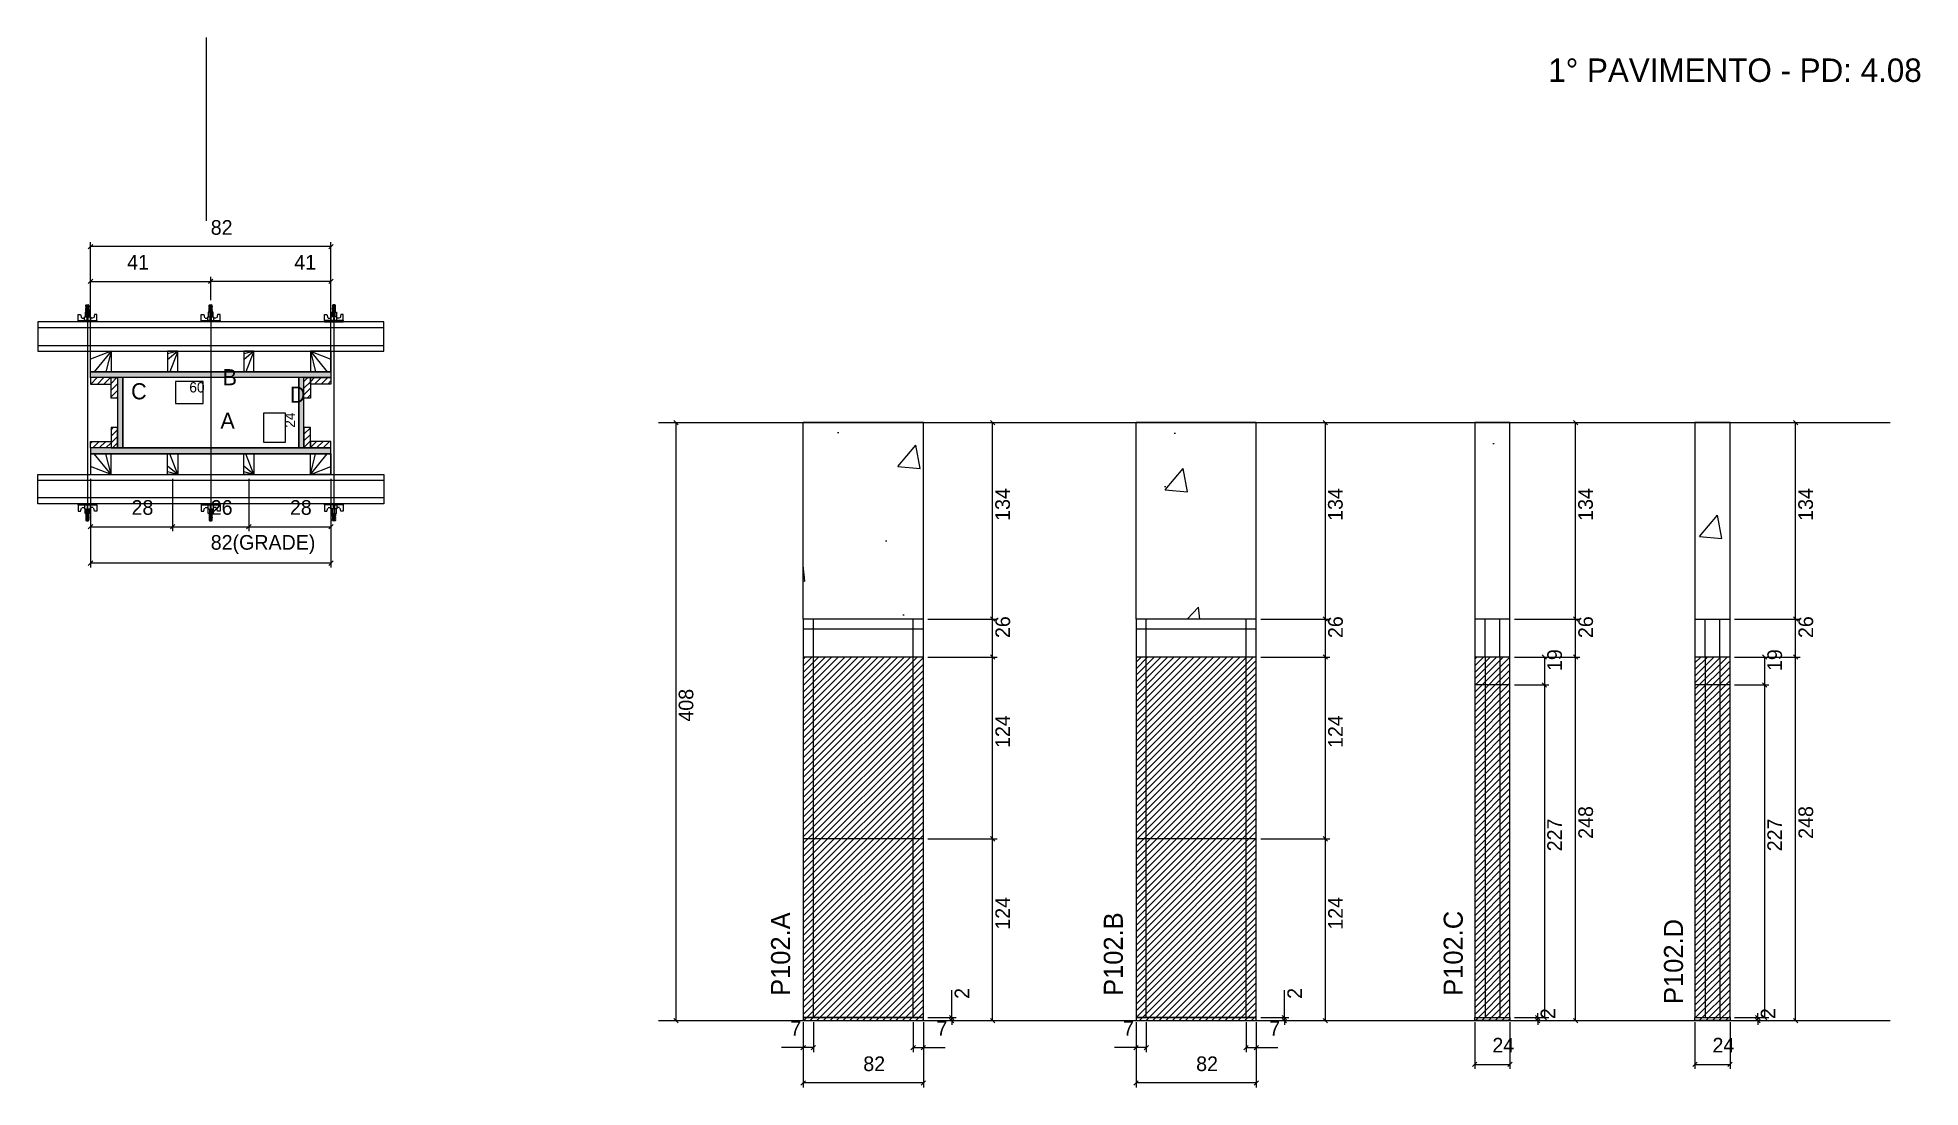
# Model space of a CAD drawing. Header units: metres. Extents: x 4721 to 6005, y 2872 to 3588.
import ezdxf

# ---------------------------------------------------------------- set-up
doc = ezdxf.new("R2010")
doc.units = ezdxf.units.M
for name, color, linetype in [('CHAPA', 7, 'Continuous'), ('COTA', 7, 'Continuous'), ('Hachura', 7, 'Continuous'), ('Madeira', 7, 'Continuous'), ('NOMENCLATURA', 7, 'Continuous'), ('Nível', 7, 'Continuous'), ('Painéis', 7, 'Continuous'), ('Perfil Metálico', 7, 'Continuous'), ('SARR_2.2x7', 7, 'Continuous'), ('SARRAFO', 7, 'Continuous'), ('Texto Seção', 7, 'Continuous'), ('TEXTO_GERAL', 7, 'Continuous')]:
    doc.layers.add(name, color=color, linetype=linetype)

msp = doc.modelspace()

# ---------------------------------------------------------------- hatches: boundary and pattern name
at = {"layer": 'COTA'}
h = msp.add_hatch(dxfattribs=at)
h.set_pattern_fill('AR-CONC')
h.paths.add_polyline_path([(5242.7, 3191.2), (5324.7, 3191.2), (5324.7, 3325.2), (5242.7, 3325.2), (5242.7, 3191.2)])
h = msp.add_hatch(dxfattribs=at)
h.set_pattern_fill('AR-CONC')
h.paths.add_polyline_path([(5469.7, 3191.2), (5551.7, 3191.2), (5551.7, 3325.2), (5469.7, 3325.2), (5469.7, 3191.2)])
h = msp.add_hatch(dxfattribs=at)
h.set_pattern_fill('AR-CONC')
h.paths.add_polyline_path([(5700.7, 3191.2), (5724.7, 3191.2), (5724.7, 3325.2), (5700.7, 3325.2), (5700.7, 3191.2)])
h = msp.add_hatch(dxfattribs=at)
h.set_pattern_fill('AR-CONC')
h.paths.add_polyline_path([(5850.8, 3191.2), (5874.8, 3191.2), (5874.8, 3325.2), (5850.8, 3325.2), (5850.8, 3191.2)])
at = {"layer": 'Hachura'}
h = msp.add_hatch(color=7, dxfattribs=at)
h.dxf.hatch_style = 1
h.paths.add_polyline_path([(4756.7, 3355.9), (4756.7, 3359.9), (4920.7, 3359.9), (4920.7, 3355.9), (4756.7, 3355.9)])
h = msp.add_hatch(color=7, dxfattribs=at)
h.dxf.hatch_style = 1
h.paths.add_polyline_path([(4756.7, 3355.9), (4756.7, 3359.9), (4920.7, 3359.9), (4920.7, 3355.9), (4756.7, 3355.9)])
h = msp.add_hatch(dxfattribs=at)
h.set_pattern_fill('ANSI31')
h.paths.add_polyline_path([(4770.7, 3355.9), (4770.7, 3351.5), (4756.7, 3351.5), (4756.7, 3355.9), (4770.7, 3355.9)])
h = msp.add_hatch(dxfattribs=at)
h.set_pattern_fill('ANSI31')
h.paths.add_polyline_path([(4775.1, 3355.9), (4770.7, 3355.9), (4770.7, 3341.9), (4775.1, 3341.9), (4775.1, 3355.9)])
h = msp.add_hatch(color=7, dxfattribs=at)
h.dxf.hatch_style = 1
h.paths.add_polyline_path([(4778.7, 3355.9), (4775.1, 3355.9), (4775.1, 3307.9), (4778.7, 3307.9), (4778.7, 3355.9)])
h = msp.add_hatch(color=7, dxfattribs=at)
h.dxf.hatch_style = 1
h.paths.add_polyline_path([(4778.7, 3355.9), (4775.1, 3355.9), (4775.1, 3307.9), (4778.7, 3307.9), (4778.7, 3355.9)])
h = msp.add_hatch(color=7, dxfattribs=at)
h.dxf.hatch_style = 1
h.paths.add_polyline_path([(4902.3, 3355.9), (4898.7, 3355.9), (4898.7, 3307.9), (4902.3, 3307.9), (4902.3, 3355.9)])
h = msp.add_hatch(color=7, dxfattribs=at)
h.dxf.hatch_style = 1
h.paths.add_polyline_path([(4902.3, 3355.9), (4898.7, 3355.9), (4898.7, 3307.9), (4902.3, 3307.9), (4902.3, 3355.9)])
h = msp.add_hatch(dxfattribs=at)
h.set_pattern_fill('ANSI31')
h.paths.add_polyline_path([(4906.7, 3355.9), (4902.3, 3355.9), (4902.3, 3341.9), (4906.7, 3341.9), (4906.7, 3355.9)])
h = msp.add_hatch(dxfattribs=at)
h.set_pattern_fill('ANSI31')
h.paths.add_polyline_path([(4906.7, 3355.9), (4906.7, 3351.5), (4920.7, 3351.5), (4920.7, 3355.9), (4906.7, 3355.9)])
h = msp.add_hatch(dxfattribs=at)
h.set_pattern_fill('ANSI31')
h.paths.add_polyline_path([(4775.1, 3307.9), (4770.7, 3307.9), (4770.7, 3321.9), (4775.1, 3321.9), (4775.1, 3307.9)])
h = msp.add_hatch(dxfattribs=at)
h.set_pattern_fill('ANSI31')
h.paths.add_polyline_path([(4906.7, 3307.9), (4902.3, 3307.9), (4902.3, 3321.9), (4906.7, 3321.9), (4906.7, 3307.9)])
h = msp.add_hatch(dxfattribs=at)
h.set_pattern_fill('ANSI31')
h.paths.add_polyline_path([(4770.7, 3307.9), (4770.7, 3312.3), (4756.7, 3312.3), (4756.7, 3307.9), (4770.7, 3307.9)])
h = msp.add_hatch(color=7, dxfattribs=at)
h.dxf.hatch_style = 1
h.paths.add_polyline_path([(4756.7, 3307.9), (4756.7, 3303.9), (4920.7, 3303.9), (4920.7, 3307.9), (4756.7, 3307.9)])
h = msp.add_hatch(color=7, dxfattribs=at)
h.dxf.hatch_style = 1
h.paths.add_polyline_path([(4756.7, 3307.9), (4756.7, 3303.9), (4920.7, 3303.9), (4920.7, 3307.9), (4756.7, 3307.9)])
h = msp.add_hatch(dxfattribs=at)
h.set_pattern_fill('ANSI31')
h.paths.add_polyline_path([(4906.7, 3307.9), (4906.7, 3312.3), (4920.7, 3312.3), (4920.7, 3307.9), (4906.7, 3307.9)])
h = msp.add_hatch(dxfattribs=at)
h.set_pattern_fill('ANSI31')
h.paths.add_polyline_path([(5324.7, 2917.2), (5324.7, 3165.2), (5242.7, 3165.2), (5242.7, 2917.2), (5324.7, 2917.2), (5324.7, 2917.2)])
h = msp.add_hatch(dxfattribs=at)
h.set_pattern_fill('ANSI31')
h.paths.add_polyline_path([(5551.7, 2917.2), (5551.7, 3165.2), (5469.7, 3165.2), (5469.7, 2917.2), (5551.7, 2917.2), (5551.7, 2917.2)])
h = msp.add_hatch(dxfattribs=at)
h.set_pattern_fill('ANSI31')
h.paths.add_polyline_path([(5724.7, 2917.2), (5724.7, 3165.2), (5700.7, 3165.2), (5700.7, 2917.2), (5724.7, 2917.2), (5724.7, 2917.2)])
h = msp.add_hatch(dxfattribs=at)
h.set_pattern_fill('ANSI31')
h.paths.add_polyline_path([(5874.8, 2917.2), (5874.8, 3165.2), (5850.8, 3165.2), (5850.8, 2917.2), (5874.8, 2917.2)])

# ---------------------------------------------------------------- linework, layer by layer
at = {"layer": 'CHAPA', "color": 1, "lineweight": 25}
for points in [[(4756.7, 3355.9), (4756.7, 3359.9), (4920.7, 3359.9), (4920.7, 3355.9)], [(4756.7, 3355.9), (4756.7, 3359.9), (4920.7, 3359.9), (4920.7, 3355.9)], [(4778.7, 3355.9), (4775.1, 3355.9), (4775.1, 3307.9), (4778.7, 3307.9)], [(4778.7, 3355.9), (4775.1, 3355.9), (4775.1, 3307.9), (4778.7, 3307.9)], [(4902.3, 3355.9), (4898.7, 3355.9), (4898.7, 3307.9), (4902.3, 3307.9)], [(4902.3, 3355.9), (4898.7, 3355.9), (4898.7, 3307.9), (4902.3, 3307.9)], [(4756.7, 3307.9), (4756.7, 3303.9), (4920.7, 3303.9), (4920.7, 3307.9)], [(4756.7, 3307.9), (4756.7, 3303.9), (4920.7, 3303.9), (4920.7, 3307.9)]]:
    msp.add_lwpolyline(points, close=True, dxfattribs=at)
at = {"layer": 'COTA', "color": 0, "lineweight": 25}
for p, q in [((4758.2, 3446.8), (4755.2, 3443.8)), ((4919.2, 3443.8), (4922.2, 3446.8)), ((4758.2, 3423.1), (4755.2, 3420.1)), ((4840.2, 3423.1), (4837.2, 3420.1)), ((4837.2, 3420.1), (4840.2, 3423.1)), ((4919.2, 3420.1), (4922.2, 3423.1)), ((5157.5, 3323.7), (5154.5, 3326.7)), ((5373.4, 3323.7), (5370.4, 3326.7)), ((5600.3, 3323.7), (5597.3, 3326.7)), ((5770.9, 3323.7), (5767.9, 3326.7)), ((5921, 3323.7), (5918, 3326.7)), ((4758.2, 3255.7), (4755.2, 3252.7)), ((4811.2, 3252.7), (4814.2, 3255.7)), ((4814.2, 3255.7), (4811.2, 3252.7)), ((4863.2, 3252.7), (4866.2, 3255.7)), ((4866.2, 3255.7), (4863.2, 3252.7)), ((4919.2, 3252.7), (4922.2, 3255.7)), ((4758.2, 3230.8), (4755.2, 3227.8)), ((4919.2, 3227.8), (4922.2, 3230.8)), ((5370.4, 3192.7), (5373.4, 3189.7)), ((5373.4, 3189.7), (5370.4, 3192.7)), ((5597.3, 3192.7), (5600.3, 3189.7)), ((5600.3, 3189.7), (5597.3, 3192.7)), ((5767.9, 3192.7), (5770.9, 3189.7)), ((5770.9, 3189.7), (5767.9, 3192.7)), ((5918, 3192.7), (5921, 3189.7)), ((5921, 3189.7), (5918, 3192.7)), ((5373.4, 3163.7), (5370.4, 3166.7)), ((5370.4, 3166.7), (5373.4, 3163.7)), ((5600.3, 3163.7), (5597.3, 3166.7)), ((5597.3, 3166.7), (5600.3, 3163.7)), ((5749.7, 3163.7), (5746.7, 3166.7)), ((5770.9, 3163.7), (5767.9, 3166.7)), ((5767.9, 3166.7), (5770.9, 3163.7)), ((5899.8, 3163.7), (5896.8, 3166.7)), ((5921, 3163.7), (5918, 3166.7)), ((5918, 3166.7), (5921, 3163.7)), ((5746.7, 3147.7), (5749.7, 3144.7)), ((5749.7, 3144.7), (5746.7, 3147.7)), ((5896.8, 3147.7), (5899.8, 3144.7)), ((5899.8, 3144.7), (5896.8, 3147.7)), ((5373.4, 3039.7), (5370.4, 3042.7)), ((5370.4, 3042.7), (5373.4, 3039.7)), ((5600.3, 3039.7), (5597.3, 3042.7)), ((5597.3, 3042.7), (5600.3, 3039.7)), ((5154.5, 2918.7), (5157.5, 2915.7)), ((5342.5, 2920.7), (5345.5, 2917.7)), ((5345.5, 2915.7), (5342.5, 2918.7)), ((5370.4, 2918.7), (5373.4, 2915.7)), ((5569.4, 2920.7), (5572.4, 2917.7)), ((5572.4, 2915.7), (5569.4, 2918.7)), ((5597.3, 2918.7), (5600.3, 2915.7)), ((5742.1, 2920.7), (5745.1, 2917.7)), ((5745.1, 2915.7), (5742.1, 2918.7)), ((5746.7, 2920.7), (5749.7, 2917.7)), ((5767.9, 2918.7), (5770.9, 2915.7)), ((5892.2, 2920.7), (5895.2, 2917.7)), ((5895.2, 2915.7), (5892.2, 2918.7)), ((5896.8, 2920.7), (5899.8, 2917.7)), ((5918, 2918.7), (5921, 2915.7)), ((5244.2, 2900.2), (5241.2, 2897.2)), ((5248.2, 2897.2), (5251.2, 2900.2)), ((5319.2, 2900.2), (5316.2, 2897.2)), ((5323.2, 2897.2), (5326.2, 2900.2)), ((5471.2, 2900.2), (5468.2, 2897.2)), ((5475.2, 2897.2), (5478.2, 2900.2)), ((5546.2, 2900.2), (5543.2, 2897.2)), ((5550.2, 2897.2), (5553.2, 2900.2)), ((5702.2, 2888.8), (5699.2, 2885.8)), ((5723.2, 2885.8), (5726.2, 2888.8)), ((5852.3, 2888.8), (5849.3, 2885.8)), ((5873.3, 2885.8), (5876.3, 2888.8)), ((5244.2, 2876.1), (5241.2, 2873.1)), ((5323.2, 2873.1), (5326.2, 2876.1)), ((5471.2, 2876.1), (5468.2, 2873.1)), ((5550.2, 2873.1), (5553.2, 2876.1))]:
    msp.add_line(p, q, dxfattribs=at)
at = {"layer": 'COTA', "color": 241, "lineweight": 25}
for p, q in [((4756.7, 3362.9), (4756.7, 3448.3)), ((4920.7, 3445.3), (4756.7, 3445.3)), ((4920.7, 3362.9), (4920.7, 3448.3)), ((4756.7, 3396.9), (4756.7, 3424.6)), ((4756.7, 3421.6), (4838.7, 3421.6)), ((4838.7, 3408.7), (4838.7, 3424.6)), ((4838.7, 3408.7), (4838.7, 3424.6)), ((4920.7, 3421.6), (4838.7, 3421.6)), ((4920.7, 3396.9), (4920.7, 3424.6)), ((5324.7, 3325.2), (5242.7, 3325.2)), ((5242.7, 3191.2), (5242.7, 3325.2)), ((5324.7, 3191.2), (5324.7, 3325.2)), ((5551.7, 3325.2), (5469.7, 3325.2)), ((5469.7, 3191.2), (5469.7, 3325.2)), ((5551.7, 3191.2), (5551.7, 3325.2)), ((4756.7, 3286.9), (4756.7, 3226.3)), ((4756.7, 3286.9), (4756.7, 3251.2)), ((4812.7, 3286.9), (4812.7, 3251.2)), ((4812.7, 3286.9), (4812.7, 3251.2)), ((4864.7, 3286.9), (4864.7, 3251.2)), ((4864.7, 3286.9), (4864.7, 3251.2)), ((4920.7, 3286.9), (4920.7, 3226.3)), ((4920.7, 3286.9), (4920.7, 3251.2)), ((4756.7, 3254.2), (4812.7, 3254.2)), ((4812.7, 3254.2), (4864.7, 3254.2)), ((4864.7, 3254.2), (4920.7, 3254.2)), ((4920.7, 3229.3), (4756.7, 3229.3))]:
    msp.add_line(p, q, dxfattribs=at)
at = {"layer": 'COTA', "color": 180, "lineweight": 25}
for p, q in [((4833.6, 3353.3), (4814.6, 3353.3)), ((4814.6, 3353.3), (4814.6, 3338.3)), ((4833.6, 3338.3), (4833.6, 3353.3)), ((4814.6, 3338.3), (4833.6, 3338.3)), ((4889.7, 3331.6), (4874.7, 3331.6)), ((4874.7, 3331.6), (4874.7, 3311.9)), ((4889.7, 3311.9), (4889.7, 3331.6)), ((4874.7, 3311.9), (4889.7, 3311.9))]:
    msp.add_line(p, q, dxfattribs=at)
at = {"layer": 'COTA', "color": 4, "lineweight": 25}
for p, q in [((5147.1, 3325.2), (5159, 3325.2)), ((5156, 2917.2), (5156, 3325.2)), ((5327.7, 3325.2), (5374.9, 3325.2)), ((5371.9, 3191.2), (5371.9, 3325.2)), ((5554.7, 3325.2), (5601.8, 3325.2)), ((5598.8, 3191.2), (5598.8, 3325.2)), ((5727.7, 3325.2), (5772.4, 3325.2)), ((5769.4, 3191.2), (5769.4, 3325.2)), ((5877.8, 3325.2), (5922.5, 3325.2)), ((5919.5, 3191.2), (5919.5, 3325.2)), ((5327.7, 3191.2), (5374.9, 3191.2)), ((5327.7, 3191.2), (5374.9, 3191.2)), ((5371.9, 3165.2), (5371.9, 3191.2)), ((5554.7, 3191.2), (5601.8, 3191.2)), ((5554.7, 3191.2), (5601.8, 3191.2)), ((5598.8, 3165.2), (5598.8, 3191.2)), ((5727.7, 3191.2), (5772.4, 3191.2)), ((5727.7, 3191.2), (5772.4, 3191.2)), ((5769.4, 3165.2), (5769.4, 3191.2)), ((5877.8, 3191.2), (5922.5, 3191.2)), ((5877.8, 3191.2), (5922.5, 3191.2)), ((5919.5, 3165.2), (5919.5, 3191.2)), ((5327.7, 3165.2), (5374.9, 3165.2)), ((5327.7, 3165.2), (5374.9, 3165.2)), ((5371.9, 3041.2), (5371.9, 3165.2)), ((5554.7, 3165.2), (5601.8, 3165.2)), ((5554.7, 3165.2), (5601.8, 3165.2)), ((5598.8, 3041.2), (5598.8, 3165.2)), ((5727.7, 3165.2), (5772.4, 3165.2)), ((5727.7, 3165.2), (5751.2, 3165.2)), ((5727.7, 3165.2), (5772.4, 3165.2)), ((5748.2, 3165.2), (5748.2, 3146.2)), ((5769.4, 2917.2), (5769.4, 3165.2)), ((5877.8, 3165.2), (5922.5, 3165.2)), ((5877.8, 3165.2), (5901.3, 3165.2)), ((5877.8, 3165.2), (5922.5, 3165.2)), ((5898.3, 3165.2), (5898.3, 3146.2)), ((5919.5, 2917.2), (5919.5, 3165.2)), ((5727.7, 3146.2), (5751.2, 3146.2)), ((5727.7, 3146.2), (5751.2, 3146.2)), ((5748.2, 3146.2), (5748.2, 2919.2)), ((5877.8, 3146.2), (5901.3, 3146.2)), ((5877.8, 3146.2), (5901.3, 3146.2)), ((5898.3, 3146.2), (5898.3, 2919.2)), ((5327.7, 3041.2), (5374.9, 3041.2)), ((5327.7, 3041.2), (5374.9, 3041.2)), ((5371.9, 2917.2), (5371.9, 3041.2)), ((5554.7, 3041.2), (5601.8, 3041.2)), ((5554.7, 3041.2), (5601.8, 3041.2)), ((5598.8, 2917.2), (5598.8, 3041.2)), ((5344, 2919.2), (5344, 2938)), ((5570.9, 2919.2), (5570.9, 2938)), ((5147.1, 2917.2), (5159, 2917.2)), ((5242.7, 2916.2), (5242.7, 2871.6)), ((5249.7, 2916.2), (5249.7, 2895.7)), ((5317.7, 2916.2), (5317.7, 2895.7)), ((5324.7, 2916.2), (5324.7, 2871.6)), ((5327.7, 2919.2), (5347, 2919.2)), ((5327.7, 2917.2), (5347, 2917.2)), ((5327.7, 2917.2), (5374.9, 2917.2)), ((5344, 2917.2), (5344, 2919.2)), ((5344, 2917.2), (5344, 2914.2)), ((5469.7, 2916.2), (5469.7, 2871.6)), ((5476.7, 2916.2), (5476.7, 2895.7)), ((5544.7, 2916.2), (5544.7, 2895.7)), ((5551.7, 2916.2), (5551.7, 2871.6)), ((5554.7, 2919.2), (5573.9, 2919.2)), ((5554.7, 2917.2), (5573.9, 2917.2)), ((5554.7, 2917.2), (5601.8, 2917.2)), ((5570.9, 2917.2), (5570.9, 2919.2)), ((5570.9, 2917.2), (5570.9, 2914.2)), ((5700.7, 2916.2), (5700.7, 2884.3)), ((5724.7, 2916.2), (5724.7, 2884.3)), ((5727.7, 2919.2), (5746.6, 2919.2)), ((5727.7, 2919.2), (5751.2, 2919.2)), ((5727.7, 2917.2), (5746.6, 2917.2)), ((5727.7, 2917.2), (5772.4, 2917.2)), ((5743.6, 2919.2), (5743.6, 2922.2)), ((5743.6, 2917.2), (5743.6, 2919.2)), ((5743.6, 2917.2), (5743.6, 2914.2)), ((5850.8, 2916.2), (5850.8, 2884.3)), ((5874.8, 2916.2), (5874.8, 2884.3)), ((5877.8, 2919.2), (5896.7, 2919.2)), ((5877.8, 2919.2), (5901.3, 2919.2)), ((5877.8, 2917.2), (5896.7, 2917.2)), ((5877.8, 2917.2), (5922.5, 2917.2)), ((5893.7, 2919.2), (5893.7, 2922.2)), ((5893.7, 2917.2), (5893.7, 2919.2)), ((5893.7, 2917.2), (5893.7, 2914.2)), ((5242.7, 2914.2), (5242.7, 2895.7)), ((5324.7, 2914.2), (5324.7, 2895.7)), ((5469.7, 2914.2), (5469.7, 2895.7)), ((5551.7, 2914.2), (5551.7, 2895.7)), ((5242.7, 2898.7), (5228, 2898.7)), ((5249.7, 2898.7), (5242.7, 2898.7)), ((5317.7, 2898.7), (5324.7, 2898.7)), ((5324.7, 2898.7), (5339.5, 2898.7)), ((5469.7, 2898.7), (5454.9, 2898.7)), ((5476.7, 2898.7), (5469.7, 2898.7)), ((5544.7, 2898.7), (5551.7, 2898.7)), ((5551.7, 2898.7), (5566.4, 2898.7)), ((5700.7, 2887.3), (5724.7, 2887.3)), ((5850.8, 2887.3), (5874.8, 2887.3)), ((5324.7, 2874.6), (5242.7, 2874.6)), ((5551.7, 2874.6), (5469.7, 2874.6))]:
    msp.add_line(p, q, dxfattribs=at)
at = {"layer": 'COTA', "color": 241, "lineweight": 25}
for points in [[(5724.7, 3191.2), (5724.7, 3325.2), (5700.7, 3325.2), (5700.7, 3191.2)], [(5874.8, 3191.2), (5874.8, 3325.2), (5850.8, 3325.2), (5850.8, 3191.2)]]:
    msp.add_lwpolyline(points, dxfattribs=at)
at = {"layer": 'Hachura', "color": 0, "lineweight": 9}
for p, q in [((4755.7, 3403.6), (4753.5, 3404.7)), ((4755.7, 3402.5), (4753.5, 3403.5)), ((4755.7, 3401.3), (4753.5, 3402.4)), ((4753.6, 3405.3), (4754, 3405.7)), ((4753.6, 3405), (4753.6, 3405.4)), ((4755.6, 3405.3), (4753.6, 3405.3)), ((4753.6, 3405), (4755.6, 3404.1)), ((4753.6, 3405), (4755.6, 3404.1)), ((4753.6, 3404.9), (4755.7, 3403.9)), ((4753.6, 3403.9), (4753.6, 3404.5)), ((4755.6, 3403.5), (4753.6, 3404.5)), ((4753.6, 3403.9), (4755.6, 3402.9)), ((4753.6, 3403.8), (4755.7, 3402.7)), ((4753.6, 3402.7), (4753.6, 3403.4)), ((4755.6, 3402.4), (4753.6, 3403.4)), ((4753.6, 3403.1), (4753.6, 3403.4)), ((4753.6, 3402.7), (4755.6, 3401.7)), ((4753.6, 3402.6), (4755.7, 3401.5)), ((4754, 3405.7), (4755.2, 3405.7)), ((4755.6, 3404.7), (4754.3, 3405.4)), ((4755.7, 3404.8), (4754.5, 3405.4)), ((4755.1, 3405.4), (4755.7, 3405)), ((4755.6, 3405.3), (4755.2, 3405.7)), ((4755.3, 3405.4), (4755.6, 3405.2)), ((4755.6, 3404.7), (4755.6, 3404.1)), ((4755.6, 3402.9), (4755.6, 3403.5)), ((4755.6, 3402.2), (4755.6, 3402.4)), ((4839.7, 3403.6), (4837.5, 3404.7)), ((4839.7, 3402.5), (4837.5, 3403.5)), ((4839.7, 3401.3), (4837.5, 3402.4)), ((4837.6, 3405.3), (4838, 3405.7)), ((4837.6, 3405), (4837.6, 3405.4)), ((4839.6, 3405.3), (4837.6, 3405.3)), ((4837.6, 3405), (4839.6, 3404.1)), ((4837.6, 3405), (4839.6, 3404.1)), ((4837.6, 3404.9), (4839.7, 3403.9)), ((4837.6, 3403.9), (4837.6, 3404.5)), ((4839.6, 3403.5), (4837.6, 3404.5)), ((4837.6, 3403.9), (4839.6, 3402.9)), ((4837.6, 3403.8), (4839.7, 3402.7)), ((4837.6, 3402.7), (4837.6, 3403.4)), ((4839.6, 3402.4), (4837.6, 3403.4)), ((4837.6, 3403.1), (4837.6, 3403.4)), ((4837.6, 3402.7), (4839.6, 3401.7)), ((4837.6, 3402.6), (4839.7, 3401.5)), ((4838, 3405.7), (4839.2, 3405.7)), ((4839.6, 3404.7), (4838.3, 3405.4)), ((4839.7, 3404.8), (4838.5, 3405.4)), ((4839.1, 3405.4), (4839.7, 3405)), ((4839.6, 3405.3), (4839.2, 3405.7)), ((4839.3, 3405.4), (4839.6, 3405.2)), ((4839.6, 3404.7), (4839.6, 3404.1)), ((4839.6, 3402.9), (4839.6, 3403.5)), ((4839.6, 3402.2), (4839.6, 3402.4)), ((4922.3, 3405.4), (4921.6, 3405)), ((4923.8, 3404.9), (4921.6, 3403.9)), ((4923.8, 3403.8), (4921.6, 3402.7)), ((4923.8, 3402.6), (4921.6, 3401.5)), ((4921.7, 3404.8), (4922.8, 3405.4)), ((4921.7, 3403.6), (4923.8, 3404.7)), ((4921.7, 3402.5), (4923.8, 3403.5)), ((4921.7, 3401.3), (4923.8, 3402.4)), ((4921.8, 3405.3), (4922.1, 3405.7)), ((4922, 3405.4), (4921.8, 3405.2)), ((4921.8, 3404.7), (4923.1, 3405.4)), ((4921.8, 3405.3), (4923.7, 3405.3)), ((4923.7, 3405), (4921.8, 3404.1)), ((4923.7, 3405), (4921.8, 3404.1)), ((4921.8, 3404.7), (4921.8, 3404.1)), ((4921.8, 3403.5), (4923.7, 3404.5)), ((4923.7, 3403.9), (4921.8, 3402.9)), ((4921.8, 3402.9), (4921.8, 3403.5)), ((4921.8, 3402.4), (4923.7, 3403.4)), ((4923.7, 3402.7), (4921.8, 3401.7)), ((4921.8, 3402.2), (4921.8, 3402.4)), ((4923.4, 3405.7), (4922.1, 3405.7)), ((4923.7, 3405.3), (4923.4, 3405.7)), ((4923.7, 3405), (4923.7, 3405.4)), ((4923.7, 3403.9), (4923.7, 3404.5)), ((4923.7, 3402.7), (4923.7, 3403.4)), ((4923.7, 3403.1), (4923.7, 3403.4)), ((4748.2, 3393.9), (4748.2, 3399)), ((4748.2, 3399), (4749.9, 3399)), ((4748.2, 3394.8), (4761.1, 3394.8)), ((4748.2, 3394.8), (4753.4, 3394.8)), ((4761.1, 3393.9), (4748.2, 3393.9)), ((4748.4, 3394.8), (4748.4, 3393.9)), ((4748.6, 3394.8), (4748.6, 3393.9)), ((4748.9, 3394.8), (4748.9, 3393.9)), ((4749.4, 3394.8), (4749.4, 3393.9)), ((4749.9, 3399), (4750.5, 3396.8)), ((4750.2, 3394.8), (4750.2, 3393.9)), ((4750.8, 3396.6), (4752.7, 3396.6)), ((4751.6, 3394.8), (4751.6, 3393.9)), ((4760.2, 3393.9), (4752.4, 3393.9)), ((4752.7, 3397.4), (4756.6, 3397.4)), ((4752.7, 3394.8), (4752.7, 3397.4)), ((4754.7, 3394.8), (4752.7, 3394.8)), ((4756.3, 3400.6), (4753, 3400.6)), ((4753, 3400.6), (4753, 3397.4)), ((4756.3, 3400.5), (4753, 3400.5)), ((4753.4, 3394.8), (4754, 3394.8)), ((4754.8, 3400.6), (4753.5, 3401.2)), ((4753.6, 3401.5), (4753.6, 3402.2)), ((4755.6, 3401.2), (4753.6, 3402.2)), ((4753.6, 3401.5), (4755.6, 3400.6)), ((4754.5, 3400.6), (4753.6, 3401)), ((4753.6, 3400.6), (4753.6, 3401)), ((4753.7, 3394.5), (4753.7, 3394.7)), ((4753.7, 3394), (4753.7, 3394.5)), ((4754, 3400.6), (4754, 3397.4)), ((4754.4, 3394.8), (4754.4, 3396.8)), ((4754.7, 3394.8), (4754.7, 3393.9)), ((4754.9, 3396.8), (4754.9, 3394.8)), ((4755.6, 3402.2), (4755.6, 3401.7)), ((4755.6, 3401.2), (4755.6, 3400.6)), ((4755.6, 3400.6), (4755.6, 3397.4)), ((4755.6, 3394.6), (4755.6, 3394.2)), ((4756.3, 3397.4), (4756.3, 3400.6)), ((4756.6, 3397.4), (4756.3, 3397.4)), ((4756.6, 3397.4), (4756.3, 3397.4)), ((4756.6, 3397.4), (4756.6, 3394.8)), ((4758.5, 3396.6), (4756.6, 3396.6)), ((4757.7, 3394.8), (4757.7, 3393.9)), ((4759.4, 3399), (4758.9, 3396.8)), ((4759.1, 3394.8), (4759.1, 3393.9)), ((4761.1, 3399), (4759.4, 3399)), ((4760, 3394.8), (4760, 3393.9)), ((4760.4, 3394.8), (4760.4, 3393.9)), ((4760.8, 3394.8), (4760.8, 3393.9)), ((4761, 3394.8), (4761, 3393.9)), ((4761.1, 3394.8), (4761.1, 3399)), ((4761.1, 3394.8), (4761.1, 3393.9)), ((4832.2, 3393.9), (4832.2, 3399)), ((4832.2, 3399), (4833.9, 3399)), ((4832.2, 3394.8), (4845.1, 3394.8)), ((4832.2, 3394.8), (4837.4, 3394.8)), ((4845.1, 3393.9), (4832.2, 3393.9)), ((4832.4, 3394.8), (4832.4, 3393.9)), ((4832.6, 3394.8), (4832.6, 3393.9)), ((4832.9, 3394.8), (4832.9, 3393.9)), ((4833.4, 3394.8), (4833.4, 3393.9)), ((4833.9, 3399), (4834.5, 3396.8)), ((4834.2, 3394.8), (4834.2, 3393.9)), ((4834.8, 3396.6), (4836.7, 3396.6)), ((4835.6, 3394.8), (4835.6, 3393.9)), ((4844.2, 3393.9), (4836.4, 3393.9)), ((4836.7, 3397.4), (4840.6, 3397.4)), ((4836.7, 3394.8), (4836.7, 3397.4)), ((4838.7, 3394.8), (4836.7, 3394.8)), ((4840.3, 3400.6), (4837, 3400.6)), ((4837, 3400.6), (4837, 3397.4)), ((4840.3, 3400.5), (4837, 3400.5)), ((4837.4, 3394.8), (4838, 3394.8)), ((4838.8, 3400.6), (4837.5, 3401.2)), ((4837.6, 3401.5), (4837.6, 3402.2)), ((4839.6, 3401.2), (4837.6, 3402.2)), ((4837.6, 3401.5), (4839.6, 3400.6)), ((4838.5, 3400.6), (4837.6, 3401)), ((4837.6, 3400.6), (4837.6, 3401)), ((4837.7, 3394.5), (4837.7, 3394.7)), ((4837.7, 3394), (4837.7, 3394.5)), ((4838, 3400.6), (4838, 3397.4)), ((4838.4, 3394.8), (4838.4, 3396.8)), ((4838.7, 3394.8), (4838.7, 3393.9)), ((4838.9, 3396.8), (4838.9, 3394.8)), ((4839.6, 3402.2), (4839.6, 3401.7)), ((4839.6, 3401.2), (4839.6, 3400.6)), ((4839.6, 3400.6), (4839.6, 3397.4)), ((4839.6, 3394.6), (4839.6, 3394.2)), ((4840.3, 3397.4), (4840.3, 3400.6)), ((4840.6, 3397.4), (4840.3, 3397.4)), ((4840.6, 3397.4), (4840.3, 3397.4)), ((4840.6, 3397.4), (4840.6, 3394.8)), ((4842.5, 3396.6), (4840.6, 3396.6)), ((4841.7, 3394.8), (4841.7, 3393.9)), ((4843.4, 3399), (4842.9, 3396.8)), ((4843.1, 3394.8), (4843.1, 3393.9)), ((4845.1, 3399), (4843.4, 3399)), ((4844, 3394.8), (4844, 3393.9)), ((4844.4, 3394.8), (4844.4, 3393.9)), ((4844.8, 3394.8), (4844.8, 3393.9)), ((4845, 3394.8), (4845, 3393.9)), ((4845.1, 3394.8), (4845.1, 3399)), ((4845.1, 3394.8), (4845.1, 3393.9)), ((4916.2, 3394.8), (4916.2, 3399)), ((4916.2, 3399), (4917.9, 3399)), ((4929.1, 3394.8), (4916.2, 3394.8)), ((4916.2, 3394.8), (4916.2, 3393.9)), ((4916.2, 3393.9), (4929.1, 3393.9)), ((4916.4, 3394.8), (4916.4, 3393.9)), ((4916.6, 3394.8), (4916.6, 3393.9)), ((4916.9, 3394.8), (4916.9, 3393.9)), ((4917.2, 3393.9), (4925, 3393.9)), ((4917.4, 3394.8), (4917.4, 3393.9)), ((4917.9, 3399), (4918.5, 3396.8)), ((4918.2, 3394.8), (4918.2, 3393.9)), ((4918.8, 3396.6), (4920.7, 3396.6)), ((4919.6, 3394.8), (4919.6, 3393.9)), ((4924.6, 3397.4), (4920.7, 3397.4)), ((4920.7, 3397.4), (4920.7, 3394.8)), ((4920.7, 3397.4), (4921, 3397.4)), ((4920.7, 3397.4), (4921, 3397.4)), ((4921, 3400.6), (4924.4, 3400.6)), ((4921, 3397.4), (4921, 3400.6)), ((4921, 3400.5), (4924.4, 3400.5)), ((4921.7, 3394.6), (4921.7, 3394.2)), ((4921.8, 3402.2), (4921.8, 3401.7)), ((4921.8, 3401.2), (4923.7, 3402.2)), ((4923.7, 3401.5), (4921.8, 3400.6)), ((4921.8, 3401.2), (4921.8, 3400.6)), ((4921.8, 3400.6), (4921.8, 3397.4)), ((4922.5, 3400.6), (4923.8, 3401.2)), ((4922.5, 3396.8), (4922.5, 3394.8)), ((4922.7, 3394.8), (4924.6, 3394.8)), ((4922.7, 3394.8), (4922.7, 3393.9)), ((4922.8, 3400.6), (4923.7, 3401)), ((4923, 3394.8), (4923, 3396.8)), ((4923.3, 3400.6), (4923.3, 3397.4)), ((4924, 3394.8), (4923.3, 3394.8)), ((4923.6, 3394.5), (4923.6, 3394.7)), ((4923.6, 3394), (4923.6, 3394.5)), ((4923.7, 3401.5), (4923.7, 3402.2)), ((4923.7, 3400.6), (4923.7, 3401)), ((4929.1, 3394.8), (4924, 3394.8)), ((4924.4, 3400.6), (4924.4, 3397.4)), ((4924.6, 3394.8), (4924.6, 3397.4)), ((4926.6, 3396.6), (4924.6, 3396.6)), ((4925.7, 3394.8), (4925.7, 3393.9)), ((4927.4, 3399), (4926.9, 3396.8)), ((4927.1, 3394.8), (4927.1, 3393.9)), ((4929.1, 3399), (4927.4, 3399)), ((4928, 3394.8), (4928, 3393.9)), ((4928.4, 3394.8), (4928.4, 3393.9)), ((4928.8, 3394.8), (4928.8, 3393.9)), ((4929, 3394.8), (4929, 3393.9)), ((4929.1, 3393.9), (4929.1, 3399)), ((4761.1, 3269.9), (4748.2, 3269.9)), ((4748.2, 3269.9), (4748.2, 3264.7)), ((4748.2, 3269), (4761.1, 3269)), ((4748.2, 3269), (4753.4, 3269)), ((4748.2, 3264.7), (4749.9, 3264.7)), ((4748.4, 3269), (4748.4, 3269.9)), ((4748.6, 3269), (4748.6, 3269.9)), ((4748.9, 3269), (4748.9, 3269.9)), ((4749.4, 3269), (4749.4, 3269.9)), ((4749.9, 3264.7), (4750.5, 3266.9)), ((4750.2, 3269), (4750.2, 3269.9)), ((4750.8, 3267.2), (4752.7, 3267.2)), ((4751.6, 3269), (4751.6, 3269.9)), ((4760.2, 3269.9), (4752.4, 3269.9)), ((4754.7, 3269), (4752.7, 3269)), ((4752.7, 3269), (4752.7, 3266.4)), ((4752.7, 3266.4), (4756.6, 3266.4)), ((4753, 3263.2), (4753, 3266.4)), ((4756.3, 3263.2), (4753, 3263.2)), ((4756.3, 3263.2), (4753, 3263.2)), ((4753.4, 3269), (4754, 3269)), ((4754.8, 3263.2), (4753.5, 3262.5)), ((4755.7, 3262.4), (4753.5, 3261.4)), ((4755.7, 3261.3), (4753.5, 3260.2)), ((4753.6, 3262.2), (4755.6, 3263.2)), ((4754.5, 3263.2), (4753.6, 3262.7)), ((4753.6, 3263.2), (4753.6, 3262.7)), ((4755.6, 3262.5), (4753.6, 3261.6)), ((4753.6, 3262.2), (4753.6, 3261.6)), ((4753.6, 3261.1), (4755.7, 3262.2)), ((4753.6, 3261), (4755.6, 3262)), ((4755.6, 3261.4), (4753.6, 3260.4)), ((4753.6, 3260), (4755.7, 3261.1)), ((4753.6, 3261), (4753.6, 3260.4)), ((4753.7, 3269.7), (4753.7, 3269.3)), ((4753.7, 3269.3), (4753.7, 3269.1)), ((4754, 3263.2), (4754, 3266.4)), ((4754.4, 3269), (4754.4, 3267)), ((4754.7, 3269), (4754.7, 3269.9)), ((4754.9, 3267), (4754.9, 3269)), ((4755.6, 3269.1), (4755.6, 3269.5)), ((4755.6, 3263.2), (4755.6, 3266.4)), ((4755.6, 3262.5), (4755.6, 3263.2)), ((4755.6, 3261.6), (4755.6, 3262)), ((4755.6, 3261.6), (4755.6, 3261.4)), ((4756.3, 3266.4), (4756.3, 3263.2)), ((4756.6, 3266.4), (4756.3, 3266.4)), ((4756.6, 3266.4), (4756.3, 3266.4)), ((4756.6, 3266.4), (4756.6, 3269)), ((4758.5, 3267.2), (4756.6, 3267.2)), ((4757.7, 3269), (4757.7, 3269.9)), ((4759.4, 3264.7), (4758.9, 3266.9)), ((4759.1, 3269), (4759.1, 3269.9)), ((4761.1, 3264.7), (4759.4, 3264.7)), ((4760, 3269), (4760, 3269.9)), ((4760.4, 3269), (4760.4, 3269.9)), ((4760.8, 3269), (4760.8, 3269.9)), ((4761, 3269), (4761, 3269.9)), ((4761.1, 3269), (4761.1, 3269.9)), ((4761.1, 3269), (4761.1, 3264.7)), ((4845.1, 3269.9), (4832.2, 3269.9)), ((4832.2, 3269.9), (4832.2, 3264.7)), ((4832.2, 3269), (4845.1, 3269)), ((4832.2, 3269), (4837.4, 3269)), ((4832.2, 3264.7), (4833.9, 3264.7)), ((4832.4, 3269), (4832.4, 3269.9)), ((4832.6, 3269), (4832.6, 3269.9)), ((4832.9, 3269), (4832.9, 3269.9)), ((4833.4, 3269), (4833.4, 3269.9)), ((4833.9, 3264.7), (4834.5, 3266.9)), ((4834.2, 3269), (4834.2, 3269.9)), ((4834.8, 3267.2), (4836.7, 3267.2)), ((4835.6, 3269), (4835.6, 3269.9)), ((4844.2, 3269.9), (4836.4, 3269.9)), ((4838.7, 3269), (4836.7, 3269)), ((4836.7, 3269), (4836.7, 3266.4)), ((4836.7, 3266.4), (4840.6, 3266.4)), ((4837, 3263.2), (4837, 3266.4)), ((4840.3, 3263.2), (4837, 3263.2)), ((4840.3, 3263.2), (4837, 3263.2)), ((4837.4, 3269), (4838, 3269)), ((4838.8, 3263.2), (4837.5, 3262.5)), ((4839.7, 3262.4), (4837.5, 3261.4)), ((4839.7, 3261.3), (4837.5, 3260.2)), ((4837.6, 3262.2), (4839.6, 3263.2)), ((4838.5, 3263.2), (4837.6, 3262.7)), ((4837.6, 3263.2), (4837.6, 3262.7)), ((4839.6, 3262.5), (4837.6, 3261.6)), ((4837.6, 3262.2), (4837.6, 3261.6)), ((4837.6, 3261.1), (4839.7, 3262.2)), ((4837.6, 3261), (4839.6, 3262)), ((4839.6, 3261.4), (4837.6, 3260.4)), ((4837.6, 3260), (4839.7, 3261.1)), ((4837.6, 3261), (4837.6, 3260.4)), ((4837.7, 3269.7), (4837.7, 3269.3)), ((4837.7, 3269.3), (4837.7, 3269.1)), ((4838, 3263.2), (4838, 3266.4)), ((4838.4, 3269), (4838.4, 3267)), ((4838.7, 3269), (4838.7, 3269.9)), ((4838.9, 3267), (4838.9, 3269)), ((4839.6, 3269.1), (4839.6, 3269.5)), ((4839.6, 3263.2), (4839.6, 3266.4)), ((4839.6, 3262.5), (4839.6, 3263.2)), ((4839.6, 3261.6), (4839.6, 3262)), ((4839.6, 3261.6), (4839.6, 3261.4)), ((4840.3, 3266.4), (4840.3, 3263.2)), ((4840.6, 3266.4), (4840.3, 3266.4)), ((4840.6, 3266.4), (4840.3, 3266.4)), ((4840.6, 3266.4), (4840.6, 3269)), ((4842.5, 3267.2), (4840.6, 3267.2)), ((4841.7, 3269), (4841.7, 3269.9)), ((4843.4, 3264.7), (4842.9, 3266.9)), ((4843.1, 3269), (4843.1, 3269.9)), ((4845.1, 3264.7), (4843.4, 3264.7)), ((4844, 3269), (4844, 3269.9)), ((4844.4, 3269), (4844.4, 3269.9)), ((4844.8, 3269), (4844.8, 3269.9)), ((4845, 3269), (4845, 3269.9)), ((4845.1, 3269), (4845.1, 3269.9)), ((4845.1, 3269), (4845.1, 3264.7)), ((4916.2, 3269.9), (4929.1, 3269.9)), ((4916.2, 3269), (4916.2, 3269.9)), ((4929.1, 3269), (4916.2, 3269)), ((4916.2, 3269), (4916.2, 3264.7)), ((4916.2, 3264.7), (4917.9, 3264.7)), ((4916.4, 3269), (4916.4, 3269.9)), ((4916.6, 3269), (4916.6, 3269.9)), ((4916.9, 3269), (4916.9, 3269.9)), ((4917.2, 3269.9), (4925, 3269.9)), ((4917.4, 3269), (4917.4, 3269.9)), ((4917.9, 3264.7), (4918.5, 3266.9)), ((4918.2, 3269), (4918.2, 3269.9)), ((4918.8, 3267.2), (4920.7, 3267.2)), ((4919.6, 3269), (4919.6, 3269.9)), ((4920.7, 3266.4), (4920.7, 3269)), ((4924.6, 3266.4), (4920.7, 3266.4)), ((4920.7, 3266.4), (4921, 3266.4)), ((4920.7, 3266.4), (4921, 3266.4)), ((4921, 3266.4), (4921, 3263.2)), ((4921, 3263.2), (4924.4, 3263.2)), ((4921, 3263.2), (4924.4, 3263.2)), ((4923.8, 3261.1), (4921.6, 3262.2)), ((4923.8, 3260), (4921.6, 3261.1)), ((4921.7, 3269.1), (4921.7, 3269.5)), ((4921.7, 3262.4), (4923.8, 3261.4)), ((4921.7, 3261.3), (4923.8, 3260.2)), ((4921.8, 3263.2), (4921.8, 3266.4)), ((4921.8, 3262.5), (4921.8, 3263.2)), ((4923.7, 3262.2), (4921.8, 3263.2)), ((4921.8, 3262.5), (4923.7, 3261.6)), ((4921.8, 3261.6), (4921.8, 3262)), ((4923.7, 3261), (4921.8, 3262)), ((4921.8, 3261.6), (4921.8, 3261.4)), ((4921.8, 3261.4), (4923.7, 3260.4)), ((4922.5, 3267), (4922.5, 3269)), ((4922.5, 3263.2), (4923.8, 3262.5)), ((4922.7, 3269), (4922.7, 3269.9)), ((4922.7, 3269), (4924.6, 3269)), ((4922.8, 3263.2), (4923.7, 3262.7)), ((4923, 3269), (4923, 3267)), ((4924, 3269), (4923.3, 3269)), ((4923.3, 3263.2), (4923.3, 3266.4)), ((4923.6, 3269.7), (4923.6, 3269.3)), ((4923.6, 3269.3), (4923.6, 3269.1)), ((4923.7, 3263.2), (4923.7, 3262.7)), ((4923.7, 3262.2), (4923.7, 3261.6)), ((4923.7, 3261), (4923.7, 3260.4)), ((4929.1, 3269), (4924, 3269)), ((4924.4, 3263.2), (4924.4, 3266.4)), ((4924.6, 3269), (4924.6, 3266.4)), ((4926.6, 3267.2), (4924.6, 3267.2)), ((4925.7, 3269), (4925.7, 3269.9)), ((4927.4, 3264.7), (4926.9, 3266.9)), ((4927.1, 3269), (4927.1, 3269.9)), ((4929.1, 3264.7), (4927.4, 3264.7)), ((4928, 3269), (4928, 3269.9)), ((4928.4, 3269), (4928.4, 3269.9)), ((4928.8, 3269), (4928.8, 3269.9)), ((4929, 3269), (4929, 3269.9)), ((4929.1, 3269.9), (4929.1, 3264.7)), ((4755.7, 3260.1), (4753.5, 3259)), ((4753.6, 3259.9), (4755.6, 3260.8)), ((4753.6, 3260.6), (4753.6, 3260.4)), ((4755.6, 3260.2), (4753.6, 3259.2)), ((4753.6, 3259.9), (4753.6, 3259.2)), ((4753.6, 3258.8), (4755.7, 3259.9)), ((4753.6, 3258.7), (4755.6, 3259.7)), ((4753.6, 3258.7), (4755.6, 3259.7)), ((4753.6, 3258.7), (4753.6, 3258.4)), ((4753.6, 3258.4), (4754, 3258.1)), ((4755.6, 3258.4), (4753.6, 3258.4)), ((4754, 3258.1), (4755.2, 3258.1)), ((4755.6, 3259), (4754.3, 3258.4)), ((4755.7, 3259), (4754.5, 3258.4)), ((4755.1, 3258.4), (4755.7, 3258.7)), ((4755.6, 3258.4), (4755.2, 3258.1)), ((4755.3, 3258.4), (4755.6, 3258.5)), ((4755.6, 3260.8), (4755.6, 3260.2)), ((4755.6, 3259), (4755.6, 3259.7)), ((4839.7, 3260.1), (4837.5, 3259)), ((4837.6, 3259.9), (4839.6, 3260.8)), ((4837.6, 3260.6), (4837.6, 3260.4)), ((4839.6, 3260.2), (4837.6, 3259.2)), ((4837.6, 3259.9), (4837.6, 3259.2)), ((4837.6, 3258.8), (4839.7, 3259.9)), ((4837.6, 3258.7), (4839.6, 3259.7)), ((4837.6, 3258.7), (4839.6, 3259.7)), ((4837.6, 3258.7), (4837.6, 3258.4)), ((4837.6, 3258.4), (4838, 3258.1)), ((4839.6, 3258.4), (4837.6, 3258.4)), ((4838, 3258.1), (4839.2, 3258.1)), ((4839.6, 3259), (4838.3, 3258.4)), ((4839.7, 3259), (4838.5, 3258.4)), ((4839.1, 3258.4), (4839.7, 3258.7)), ((4839.6, 3258.4), (4839.2, 3258.1)), ((4839.3, 3258.4), (4839.6, 3258.5)), ((4839.6, 3260.8), (4839.6, 3260.2)), ((4839.6, 3259), (4839.6, 3259.7)), ((4923.8, 3258.8), (4921.6, 3259.9)), ((4922.3, 3258.4), (4921.6, 3258.7)), ((4921.7, 3260.1), (4923.8, 3259)), ((4921.7, 3259), (4922.8, 3258.4)), ((4921.8, 3260.8), (4921.8, 3260.2)), ((4923.7, 3259.9), (4921.8, 3260.8)), ((4921.8, 3260.2), (4923.7, 3259.2)), ((4923.7, 3258.7), (4921.8, 3259.7)), ((4921.8, 3259), (4921.8, 3259.7)), ((4923.7, 3258.7), (4921.8, 3259.7)), ((4921.8, 3259), (4923.1, 3258.4)), ((4922, 3258.4), (4921.8, 3258.5)), ((4921.8, 3258.4), (4922.1, 3258.1)), ((4921.8, 3258.4), (4923.7, 3258.4)), ((4923.4, 3258.1), (4922.1, 3258.1)), ((4923.7, 3258.4), (4923.4, 3258.1)), ((4923.7, 3260.6), (4923.7, 3260.4)), ((4923.7, 3259.9), (4923.7, 3259.2)), ((4923.7, 3258.7), (4923.7, 3258.4))]:
    msp.add_line(p, q, dxfattribs=at)
at = {"layer": 'Hachura', "color": 251, "lineweight": 9}
for p, q in [((4754.7, 3404.7), (4754.7, 3262.9)), ((4838.7, 3404.7), (4838.7, 3262.9)), ((4922.7, 3404.7), (4922.7, 3262.9))]:
    msp.add_line(p, q, dxfattribs=at)
at = {"layer": 'Madeira', "color": 126, "lineweight": 18}
for p, q in [((4770.7, 3373.9), (4756.7, 3368.5)), ((4770.7, 3373.9), (4759.2, 3359.9)), ((4770.7, 3373.9), (4767.2, 3359.9)), ((4816.2, 3373.9), (4809.2, 3368.1)), ((4816.2, 3373.9), (4809.2, 3372.1)), ((4816.2, 3373.9), (4810.7, 3359.9)), ((4868.2, 3373.9), (4861.2, 3368.1)), ((4868.2, 3373.9), (4861.2, 3372.1)), ((4868.2, 3373.9), (4862.7, 3359.9)), ((4906.7, 3373.9), (4918.2, 3359.9)), ((4906.7, 3373.9), (4910.2, 3359.9)), ((4906.7, 3373.9), (4920.7, 3368.4)), ((4770.7, 3289.9), (4759.2, 3303.9)), ((4770.7, 3289.9), (4767.2, 3303.9)), ((4816.2, 3289.9), (4810.7, 3303.9)), ((4868.2, 3289.9), (4862.7, 3303.9)), ((4906.7, 3289.9), (4918.2, 3303.9)), ((4906.7, 3289.9), (4910.2, 3303.9)), ((4770.7, 3289.9), (4756.7, 3295.3)), ((4816.2, 3289.9), (4809.2, 3295.6)), ((4816.2, 3289.9), (4809.2, 3291.6)), ((4868.2, 3289.9), (4861.2, 3295.6)), ((4868.2, 3289.9), (4861.2, 3291.6)), ((4906.7, 3289.9), (4920.7, 3295.3))]:
    msp.add_line(p, q, dxfattribs=at)
for points in [[(4920.7, 3373.9), (4920.7, 3359.9), (4756.7, 3359.9), (4756.7, 3373.9)], [(4770.7, 3373.9), (4770.7, 3359.9), (4756.7, 3359.9), (4756.7, 3373.9)], [(4816.2, 3373.9), (4809.2, 3373.9), (4809.2, 3359.9), (4816.2, 3359.9)], [(4868.2, 3373.9), (4861.2, 3373.9), (4861.2, 3359.9), (4868.2, 3359.9)], [(4906.7, 3373.9), (4906.7, 3359.9), (4920.7, 3359.9), (4920.7, 3373.9)], [(4920.7, 3289.9), (4920.7, 3303.9), (4756.7, 3303.9), (4756.7, 3289.9)], [(4770.7, 3289.9), (4770.7, 3303.9), (4756.7, 3303.9), (4756.7, 3289.9)], [(4816.2, 3289.9), (4809.2, 3289.9), (4809.2, 3303.9), (4816.2, 3303.9)], [(4868.2, 3289.9), (4861.2, 3289.9), (4861.2, 3303.9), (4868.2, 3303.9)], [(4906.7, 3289.9), (4906.7, 3303.9), (4920.7, 3303.9), (4920.7, 3289.9)]]:
    msp.add_lwpolyline(points, close=True, dxfattribs=at)
at = {"layer": 'Nível', "color": 4, "lineweight": 25}
for p, q in [((5144.1, 3325.2), (5983.9, 3325.2)), ((5144.1, 2917.2), (5983.9, 2917.2))]:
    msp.add_line(p, q, dxfattribs=at)
at = {"layer": 'Painéis', "color": 200, "lineweight": 25}
for p, q in [((5242.7, 3191.2), (5242.7, 2917.2)), ((5324.7, 3191.2), (5242.7, 3191.2)), ((5324.7, 2917.2), (5324.7, 3191.2)), ((5469.7, 3191.2), (5469.7, 2917.2)), ((5551.7, 3191.2), (5469.7, 3191.2)), ((5551.7, 2917.2), (5551.7, 3191.2)), ((5700.7, 3191.2), (5700.7, 2919.2)), ((5724.7, 3191.2), (5700.7, 3191.2)), ((5724.7, 2919.2), (5724.7, 3191.2)), ((5850.8, 3191.2), (5850.8, 2919.2)), ((5850.8, 3191.2), (5874.8, 3191.2)), ((5874.8, 2919.2), (5874.8, 3191.2)), ((5324.7, 3165.2), (5242.7, 3165.2)), ((5551.7, 3165.2), (5469.7, 3165.2)), ((5724.7, 3165.2), (5700.7, 3165.2)), ((5874.8, 3165.2), (5850.8, 3165.2)), ((5724.7, 3146.2), (5700.7, 3146.2)), ((5874.8, 3146.2), (5850.8, 3146.2)), ((5324.7, 3041.2), (5242.7, 3041.2)), ((5551.7, 3041.2), (5469.7, 3041.2)), ((5242.7, 2919.2), (5324.7, 2919.2)), ((5469.7, 2919.2), (5551.7, 2919.2)), ((5700.7, 2919.2), (5724.7, 2919.2)), ((5850.8, 2919.2), (5874.8, 2919.2))]:
    msp.add_line(p, q, dxfattribs=at)
for points in [[(4898.7, 3307.9), (4898.7, 3355.9), (4778.7, 3355.9), (4778.7, 3307.9)], [(5324.7, 2919.2), (5242.7, 2919.2), (5242.7, 2917.2), (5324.7, 2917.2)], [(5551.7, 2919.2), (5469.7, 2919.2), (5469.7, 2917.2), (5551.7, 2917.2)], [(5700.7, 2919.2), (5724.7, 2919.2), (5724.7, 2917.2), (5700.7, 2917.2)], [(5850.8, 2919.2), (5874.8, 2919.2), (5874.8, 2917.2), (5850.8, 2917.2)]]:
    msp.add_lwpolyline(points, close=True, dxfattribs=at)
at = {"layer": 'Perfil Metálico', "color": 224, "lineweight": 18}
for points in [[(4720.7, 3393.9), (4720.7, 3373.9), (4956.7, 3373.9), (4956.7, 3393.9)], [(4956.7, 3377.9), (4956.7, 3389.9), (4720.7, 3389.9), (4720.7, 3377.9)], [(4720.7, 3269.9), (4720.7, 3289.9), (4956.7, 3289.9), (4956.7, 3269.9)], [(4956.7, 3285.9), (4956.7, 3273.9), (4720.7, 3273.9), (4720.7, 3285.9)]]:
    msp.add_lwpolyline(points, close=True, dxfattribs=at)
at = {"layer": 'SARR_2.2x7', "color": 40, "lineweight": 25}
for p, q in [((5324.7, 3184.2), (5242.7, 3184.2)), ((5249.7, 3165.2), (5249.7, 3191.2)), ((5317.7, 3165.2), (5317.7, 3191.2)), ((5551.7, 3184.2), (5469.7, 3184.2)), ((5476.7, 3165.2), (5476.7, 3191.2)), ((5544.7, 3165.2), (5544.7, 3191.2)), ((5707.7, 3165.2), (5707.7, 3191.2)), ((5717.7, 3165.2), (5717.7, 3191.2)), ((5857.8, 3165.2), (5857.8, 3191.2)), ((5867.8, 3165.2), (5867.8, 3191.2)), ((5249.7, 2919.2), (5249.7, 3165.2)), ((5317.7, 2919.2), (5317.7, 3165.2)), ((5476.7, 2919.2), (5476.7, 3165.2)), ((5544.7, 2919.2), (5544.7, 3165.2)), ((5707.7, 3165.2), (5707.7, 2919.2)), ((5717.7, 3165.2), (5717.7, 2919.2)), ((5857.8, 3165.2), (5857.8, 2919.2)), ((5867.8, 3165.2), (5867.8, 2919.2))]:
    msp.add_line(p, q, dxfattribs=at)
at = {"layer": 'SARRAFO', "color": 251, "lineweight": 25}
for points in [[(4756.7, 3351.5), (4770.7, 3351.5), (4770.7, 3355.9), (4756.7, 3355.9)], [(4770.7, 3341.9), (4770.7, 3355.9), (4775.1, 3355.9), (4775.1, 3341.9)], [(4902.3, 3341.9), (4902.3, 3355.9), (4906.7, 3355.9), (4906.7, 3341.9)], [(4920.7, 3351.5), (4906.7, 3351.5), (4906.7, 3355.9), (4920.7, 3355.9)], [(4770.7, 3321.9), (4770.7, 3307.9), (4775.1, 3307.9), (4775.1, 3321.9)], [(4902.3, 3321.9), (4902.3, 3307.9), (4906.7, 3307.9), (4906.7, 3321.9)], [(4756.7, 3312.3), (4770.7, 3312.3), (4770.7, 3307.9), (4756.7, 3307.9)], [(4920.7, 3312.3), (4906.7, 3312.3), (4906.7, 3307.9), (4920.7, 3307.9)]]:
    msp.add_lwpolyline(points, close=True, dxfattribs=at)
at = {"layer": 'Texto Seção', "color": 252, "lineweight": 15}
msp.add_line((4835.7, 3462.9), (4835.7, 3587.9), dxfattribs=at)

# ---------------------------------------------------------------- texts
at = {"layer": 'COTA', "color": 241, "lineweight": 25}
for s, p in [('82', (4838.7, 3453.4)), ('41', (4781.7, 3429.7)), ('41', (4895.7, 3429.7)), ('28', (4784.7, 3262.3)), ('26', (4838.7, 3262.3)), ('28', (4892.7, 3262.3)), ('82(GRADE)', (4838.7, 3238.5))]:
    msp.add_text(s, height=10, dxfattribs=at).set_placement(p)
at = {"layer": 'COTA', "color": 1, "lineweight": 25}
msp.add_text('60', height=7, dxfattribs=at).set_placement((4824.1, 3345.8))
msp.add_text('24', height=7, rotation=90, dxfattribs=at).set_placement((4896.2, 3321.7))
at = {"layer": 'COTA', "color": 240, "lineweight": 25}
for s, p in [('134', (5383.7, 3258.2)), ('134', (5610.6, 3258.2)), ('134', (5781.2, 3258.2)), ('134', (5931.3, 3258.2)), ('26', (5383.8, 3178.2)), ('26', (5610.7, 3178.2)), ('26', (5781.3, 3178.2)), ('26', (5931.4, 3178.2)), ('19', (5760.1, 3155.7)), ('19', (5910.2, 3155.7)), ('408', (5167.8, 3121.2)), ('124', (5383.8, 3103.2)), ('124', (5610.7, 3103.2)), ('248', (5781.3, 3041.2)), ('248', (5931.4, 3041.2)), ('227', (5760.1, 3032.7)), ('227', (5910.2, 3032.7)), ('124', (5383.8, 2979.2)), ('124', (5610.7, 2979.2)), ('2', (5356, 2932)), ('2', (5582.9, 2932)), ('2', (5755.6, 2918.2)), ('2', (5905.7, 2918.2))]:
    msp.add_text(s, height=10, rotation=90, dxfattribs=at).set_placement(p)
for s, p in [('7', (5233.9, 2906.8)), ('7', (5333.6, 2906.8)), ('7', (5460.8, 2906.8)), ('7', (5560.5, 2906.8)), ('24', (5712.7, 2895.4)), ('24', (5862.8, 2895.4)), ('82', (5283.7, 2882.7)), ('82', (5510.7, 2882.7))]:
    msp.add_text(s, height=10, dxfattribs=at).set_placement(p)
at = {"layer": 'NOMENCLATURA', "color": 2, "lineweight": 25}
msp.add_text('1° PAVIMENTO - PD: 4.08', height=16, dxfattribs=at).set_placement((5750.8, 3557.7))
at = {"layer": 'Texto Seção', "color": 7, "lineweight": 15}
for s, p in [('P102.C', (5692.5, 2934.1)), ('P102.A', (5233.8, 2934)), ('P102.B', (5460.7, 2934)), ('P102.D', (5842.7, 2928.5))]:
    msp.add_text(s, height=13, rotation=90, dxfattribs=at).set_placement(p)
at = {"layer": 'TEXTO_GERAL', "color": 7, "lineweight": 25}
for s, p in [('C', (4784.4, 3341.1)), ('B', (4846.8, 3350.7)), ('D', (4892.7, 3338.8)), ('A', (4845.3, 3321))]:
    msp.add_text(s, height=11, dxfattribs=at).set_placement(p)

doc.saveas('drawing.dxf')
